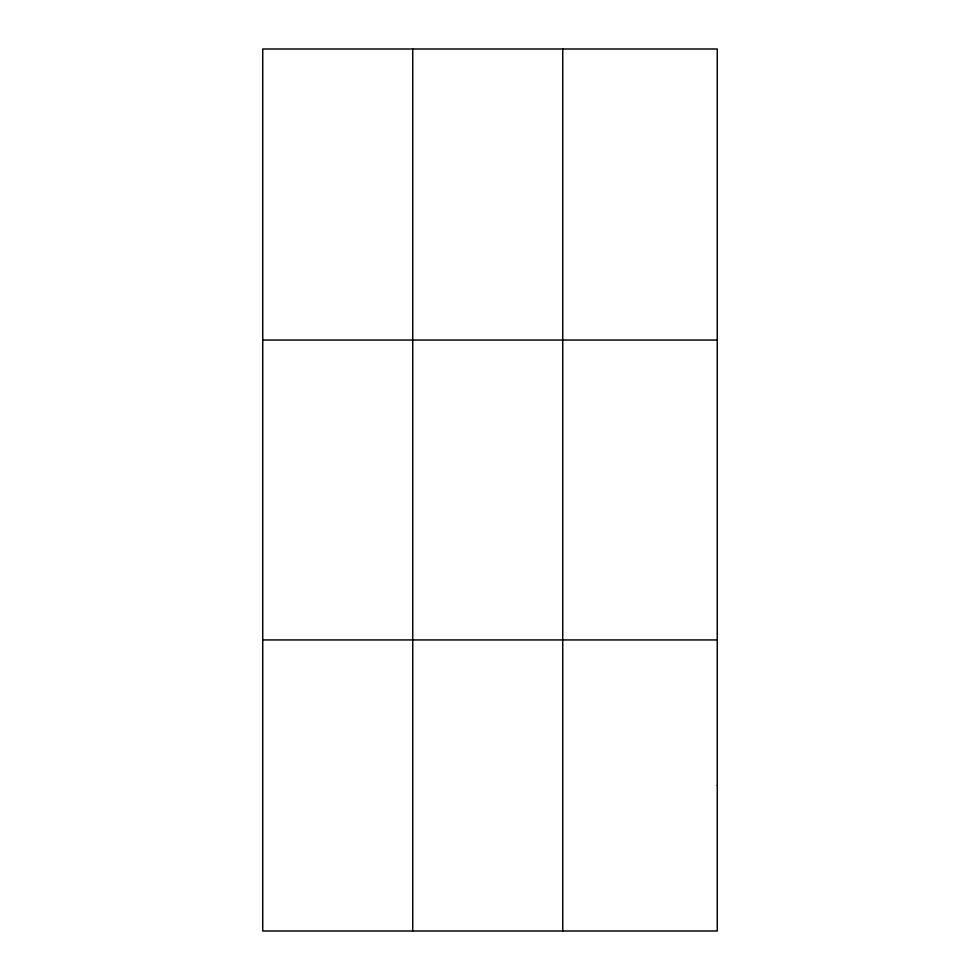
<?xml version="1.0" encoding="UTF-8"?>
<svg xmlns="http://www.w3.org/2000/svg" width="980" height="980" viewBox="0 0 980 980"><rect width="100%" height="100%" fill="white"/><g stroke="black" fill="none" stroke-linecap="round" stroke-linejoin="round"><path stroke-width="1.47" d="M412.727 49L412.727 931M562.728 49L562.728 931M262.738 340.06L717.262 340.06M262.738 639.94L717.262 639.94M717.262 785.47L717.262 931L262.738 931L262.738 49L717.262 49L717.262 785.47"/></g></svg>
